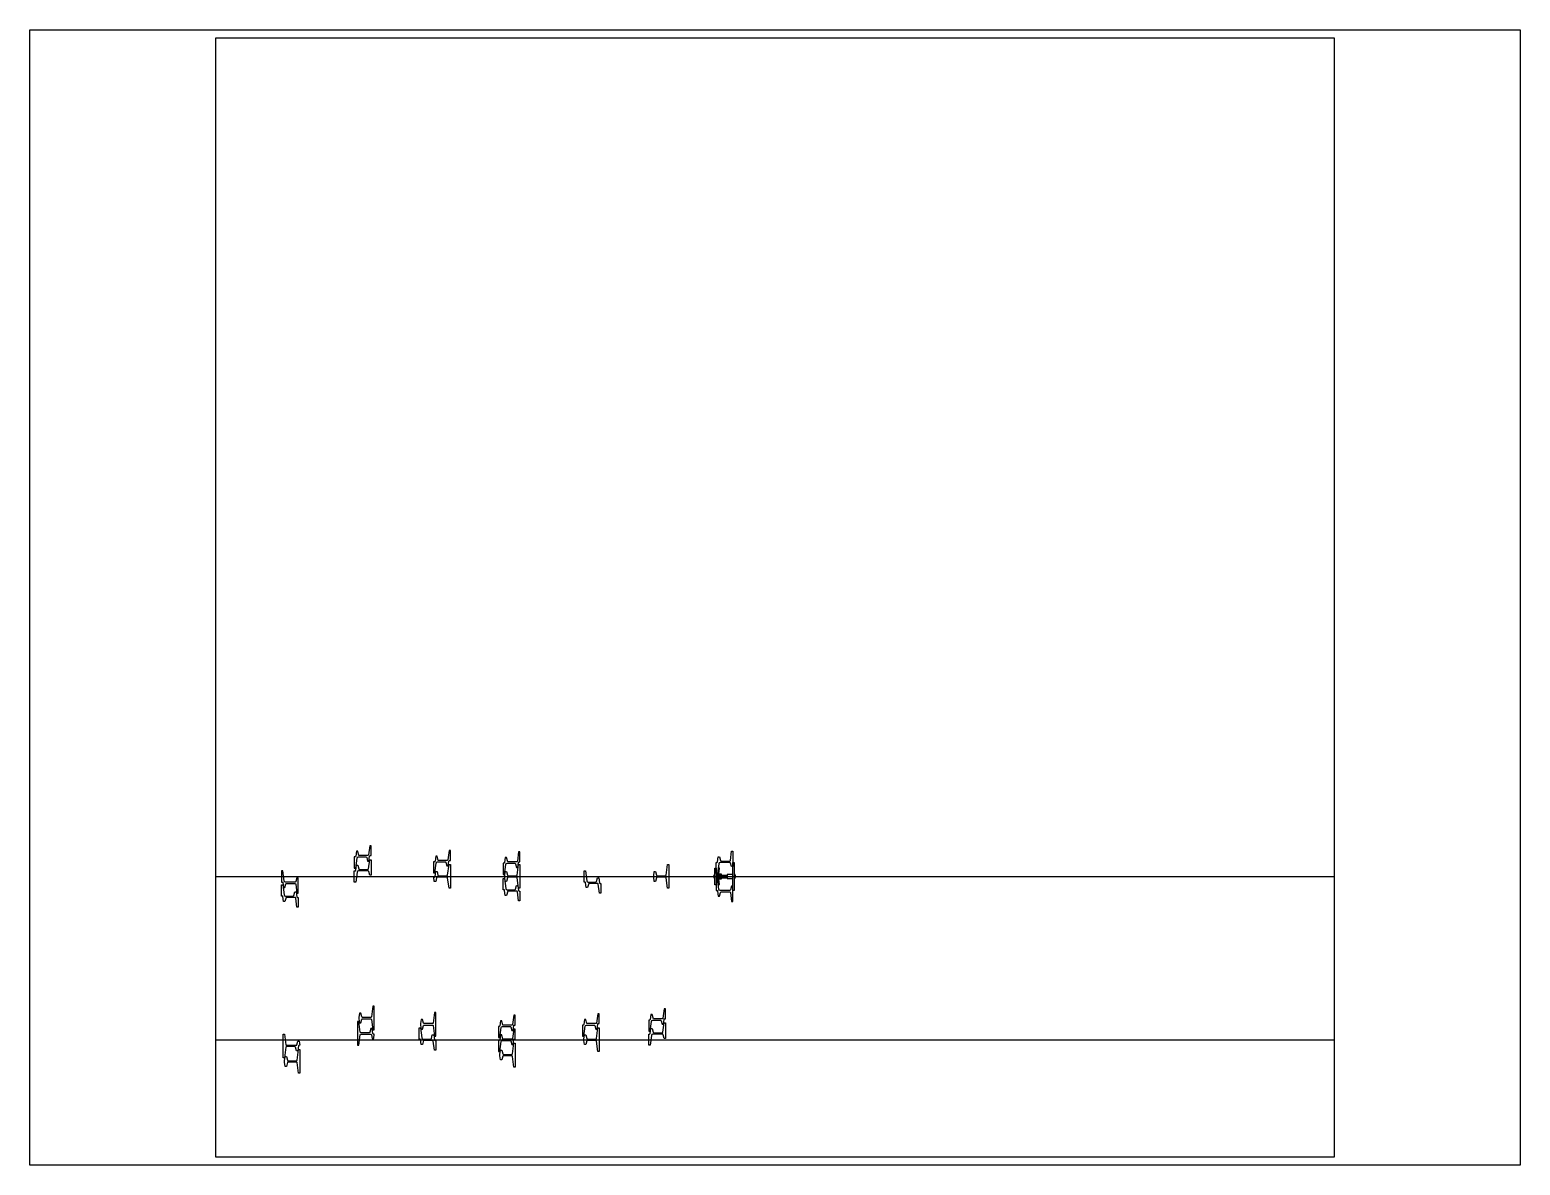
# Paper-space layout 'Layout1' of a CAD drawing. Header units: inches. Extents: x 1.05 to 9.45, y 0.8 to 7.2.
# The model-space entities are those that its viewports show. They can reach past a viewport. Long polylines and large blocks are cut down to what shows.
import ezdxf

# ---------------------------------------------------------------- set-up
doc = ezdxf.new("R2010")
doc.units = ezdxf.units.IN
doc.header["$MEASUREMENT"] = 0
doc.layers.add('FINE', color=70, linetype='Continuous')
doc.layers.add('MED', color=32, linetype='Continuous')

# ---------------------------------------------------------------- blocks, each defined once
blk = doc.blocks.new('AecDtl_8512B')
at = {"layer": 'MED'}
for points in [[(0.31, -0.62, 0.378242), (0.24, -0.68), (0.12, -1.62), (0, -1.62), (0, 0.5), (0.12, 0.5), (0.24, -0.45, 0.378242), (0.31, -0.5), (1.17, -0.5, 0.344151), (1.23, -0.45), (1.31, -0.12), (1.44, -0.12), (1.48, -0.5), (1.43, -0.5, 0.378242), (1.37, -0.55), (1.31, -1), (1.19, -1), (1.11, -0.67, 0.344151), (1.04, -0.62), (0.29, -0.62)], [(1.18, -1.88, 0.378242), (1.24, -1.82), (1.36, -0.88), (1.48, -0.88), (1.48, -3), (1.36, -3), (1.24, -2.05, 0.378242), (1.18, -2), (0.44, -2, 0.344151), (0.38, -2.05), (0.3, -2.38), (0.17, -2.38), (0.12, -2), (0.12, -1.88), (0.17, -1.5), (0.3, -1.5), (0.38, -1.83, 0.344151), (0.44, -1.88), (1.19, -1.88)]]:
    blk.add_lwpolyline(points, format="xyb", dxfattribs=at)
blk = doc.blocks.new('AecDtl_8512C')
at = {"layer": 'MED'}
for points in [[(1.18, 1.88, -0.378242), (1.24, 1.82), (1.36, 0.88), (1.48, 0.88), (1.48, 3), (1.36, 3), (1.24, 2.05, -0.378242), (1.18, 2), (0.44, 2, -0.344151), (0.38, 2.05), (0.3, 2.38), (0.17, 2.38), (0.12, 2), (0.12, 1.88), (0.17, 1.5), (0.3, 1.5), (0.38, 1.83, -0.344151), (0.44, 1.88), (1.19, 1.88)], [(0.31, 0.62, -0.378242), (0.24, 0.68), (0.12, 1.62), (0, 1.62), (0, -0.5), (0.12, -0.5), (0.24, 0.45, -0.378242), (0.31, 0.5), (1.17, 0.5, -0.344151), (1.23, 0.45), (1.31, 0.12), (1.44, 0.12), (1.48, 0.5), (1.43, 0.5, -0.378242), (1.37, 0.55), (1.31, 1), (1.19, 1), (1.11, 0.67, -0.344151), (1.04, 0.62), (0.29, 0.62)]]:
    blk.add_lwpolyline(points, format="xyb", dxfattribs=at)
blk = doc.blocks.new('AecDtl_8512D')
at = {"layer": 'MED'}
blk.add_lwpolyline([(1.19, 1.31, -0.378242), (1.26, 1.26), (1.38, 0.31), (1.5, 0.31), (1.5, 2.44), (1.38, 2.44), (1.26, 1.49, -0.378242), (1.19, 1.44), (0.46, 1.44, -0.344151), (0.39, 1.48), (0.31, 1.81), (0.19, 1.81), (0.14, 1.44), (0.14, 1.31), (0.19, 0.94), (0.31, 0.94), (0.39, 1.27, -0.344151), (0.46, 1.31), (1.21, 1.31)], format="xyb", dxfattribs=at)
blk.add_lwpolyline([(1.27, -0.12, 0.378242), (1.21, -0.06), (0.41, -0.06), (0.31, -0.44), (0.19, -0.44), (0.13, 0.01, 0.378242), (0.07, 0.06), (0, 0.06), (0, 1.06), (0.12, 1.06), (0.24, 0.17, 0.378242), (0.36, 0.06), (1.04, 0.06, 0.344151), (1.11, 0.11), (1.19, 0.44), (1.31, 0.44), (1.37, -0.01, 0.378242), (1.43, -0.06), (1.5, -0.06), (1.5, -0.94), (1.38, -0.94)], format="xyb", close=True, dxfattribs=at)
blk = doc.blocks.new('AecDtl_8512E')
at = {"layer": 'MED'}
for points in [[(1.27, 1.37, -0.378242), (1.21, 1.31), (0.41, 1.31), (0.31, 1.69), (0.19, 1.69), (0.13, 1.24, -0.378242), (0.07, 1.19), (0, 1.19), (0, 0.19), (0.12, 0.19), (0.24, 1.08, -0.378242), (0.36, 1.19), (1.04, 1.19, -0.344151), (1.11, 1.14), (1.19, 0.81), (1.31, 0.81), (1.37, 1.26, -0.378242), (1.43, 1.31), (1.5, 1.31), (1.5, 2.19), (1.38, 2.19)], [(1.27, 0.12, -0.378242), (1.21, 0.06), (0.41, 0.06), (0.31, 0.44), (0.19, 0.44), (0.13, -0.01, -0.378242), (0.07, -0.06), (0, -0.06), (0, -1.06), (0.12, -1.06), (0.24, -0.17, -0.378242), (0.36, -0.06), (1.04, -0.06, -0.344151), (1.11, -0.11), (1.19, -0.44), (1.31, -0.44), (1.37, 0.01, -0.378242), (1.43, 0.06), (1.5, 0.06), (1.5, 0.94), (1.38, 0.94)]]:
    blk.add_lwpolyline(points, format="xyb", close=True, dxfattribs=at)
blk.add_lwpolyline([(1.19, -1.31, 0.378242), (1.26, -1.26), (1.38, -0.31), (1.5, -0.31), (1.5, -2.44), (1.38, -2.44), (1.26, -1.49, 0.378242), (1.19, -1.44), (0.46, -1.44, 0.344151), (0.39, -1.48), (0.31, -1.81), (0.19, -1.81), (0.14, -1.44), (0.14, -1.31), (0.19, -0.94), (0.31, -0.94), (0.39, -1.27, 0.344151), (0.46, -1.31), (1.21, -1.31)], format="xyb", dxfattribs=at)
blk = doc.blocks.new('AecDtl_8512F')
at = {"layer": 'MED'}
blk.add_lwpolyline([(1.27, 1.49, -0.378242), (1.21, 1.44), (0.41, 1.44), (0.31, 1.81), (0.19, 1.81), (0.13, 1.37, -0.378242), (0.07, 1.31), (0, 1.31), (0, 0.31), (0.12, 0.31), (0.24, 1.2, -0.378242), (0.36, 1.31), (1.04, 1.31, -0.344151), (1.11, 1.27), (1.19, 0.94), (1.31, 0.94), (1.37, 1.38, -0.378242), (1.43, 1.44), (1.5, 1.44), (1.5, 2.31), (1.38, 2.31)], format="xyb", close=True, dxfattribs=at)
blk.add_lwpolyline([(1.19, 0.06, 0.378242), (1.26, 0.12), (1.38, 1.06), (1.5, 1.06), (1.5, -1.06), (1.38, -1.06), (1.26, -0.12, 0.378242), (1.19, -0.06), (0.46, -0.06, 0.344151), (0.39, -0.11), (0.31, -0.44), (0.19, -0.44), (0.14, -0.06), (0.14, 0.06), (0.19, 0.44), (0.31, 0.44), (0.39, 0.11, 0.344151), (0.46, 0.06), (1.21, 0.06)], format="xyb", dxfattribs=at)
blk = doc.blocks.new('AecDtl_8512G')
at = {"layer": 'MED'}
for points in [[(1.27, 1.93, -0.378242), (1.21, 1.88), (0.41, 1.88), (0.31, 2.25), (0.19, 2.25), (0.13, 1.8, -0.378242), (0.07, 1.75), (0, 1.75), (0, 0.75), (0.12, 0.75), (0.24, 1.64, -0.378242), (0.36, 1.75), (1.04, 1.75, -0.344151), (1.11, 1.7), (1.19, 1.38), (1.31, 1.38), (1.37, 1.82, -0.378242), (1.43, 1.88), (1.5, 1.88), (1.5, 2.75), (1.38, 2.75)], [(1.23, 0.5), (0.36, 0.5, 0.378242), (0.24, 0.39), (0.12, -0.5), (0, -0.5), (0, 0.5), (0.07, 0.5, 0.378242), (0.13, 0.55), (0.19, 1), (0.31, 1), (0.39, 0.67, 0.344151), (0.46, 0.62), (1.21, 0.62, 0.378242), (1.27, 0.68), (1.38, 1.5), (1.5, 1.5), (1.5, 0.12), (1.38, 0.12), (1.29, 0.45, 0.344151)]]:
    blk.add_lwpolyline(points, format="xyb", close=True, dxfattribs=at)
blk = doc.blocks.new('AecDtl_8511B')
at = {"layer": 'MED'}
for points in [[(1.23, -0.5), (0.36, -0.5, -0.378242), (0.24, -0.39), (0.12, 0.5), (0, 0.5), (0, -0.5), (0.07, -0.5, -0.378242), (0.13, -0.55), (0.19, -1), (0.31, -1), (0.39, -0.67, -0.344151), (0.46, -0.62), (1.21, -0.62, -0.378242), (1.27, -0.68), (1.38, -1.5), (1.5, -1.5), (1.5, -0.12), (1.38, -0.12), (1.29, -0.45, -0.344151)], [(1.27, -1.93, 0.378242), (1.21, -1.88), (0.41, -1.88), (0.31, -2.25), (0.19, -2.25), (0.13, -1.8, 0.378242), (0.07, -1.75), (0, -1.75), (0, -0.75), (0.12, -0.75), (0.24, -1.64, 0.378242), (0.36, -1.75), (1.04, -1.75, 0.344151), (1.11, -1.7), (1.19, -1.38), (1.31, -1.38), (1.37, -1.82, 0.378242), (1.43, -1.88), (1.5, -1.88), (1.5, -2.75), (1.38, -2.75)]]:
    blk.add_lwpolyline(points, format="xyb", close=True, dxfattribs=at)
blk = doc.blocks.new('AecDtl_8511C')
at = {"layer": 'MED'}
for points in [[(1.27, 1.93, -0.378242), (1.21, 1.88), (0.41, 1.88), (0.31, 2.25), (0.19, 2.25), (0.13, 1.8, -0.378242), (0.07, 1.75), (0, 1.75), (0, 0.75), (0.12, 0.75), (0.24, 1.64, -0.378242), (0.36, 1.75), (1.04, 1.75, -0.344151), (1.11, 1.7), (1.19, 1.38), (1.31, 1.38), (1.37, 1.82, -0.378242), (1.43, 1.88), (1.5, 1.88), (1.5, 2.75), (1.38, 2.75)], [(1.23, 0.5), (0.36, 0.5, 0.378242), (0.24, 0.39), (0.12, -0.5), (0, -0.5), (0, 0.5), (0.07, 0.5, 0.378242), (0.13, 0.55), (0.19, 1), (0.31, 1), (0.39, 0.67, 0.344151), (0.46, 0.62), (1.21, 0.62, 0.378242), (1.27, 0.68), (1.38, 1.5), (1.5, 1.5), (1.5, 0.12), (1.38, 0.12), (1.29, 0.45, 0.344151)]]:
    blk.add_lwpolyline(points, format="xyb", close=True, dxfattribs=at)
blk = doc.blocks.new('AecDtl_8511D')
at = {"layer": 'MED'}
blk.add_lwpolyline([(1.27, 1.49, -0.378242), (1.21, 1.44), (0.41, 1.44), (0.31, 1.81), (0.19, 1.81), (0.13, 1.37, -0.378242), (0.07, 1.31), (0, 1.31), (0, 0.31), (0.12, 0.31), (0.24, 1.2, -0.378242), (0.36, 1.31), (1.04, 1.31, -0.344151), (1.11, 1.27), (1.19, 0.94), (1.31, 0.94), (1.37, 1.38, -0.378242), (1.43, 1.44), (1.5, 1.44), (1.5, 2.31), (1.38, 2.31)], format="xyb", close=True, dxfattribs=at)
blk.add_lwpolyline([(1.19, 0.06, 0.378242), (1.26, 0.12), (1.38, 1.06), (1.5, 1.06), (1.5, -1.06), (1.38, -1.06), (1.26, -0.12, 0.378242), (1.19, -0.06), (0.33, -0.06, 0.344151), (0.27, -0.11), (0.19, -0.44), (0.06, -0.44), (0.02, -0.06), (0.07, -0.06, 0.378242), (0.13, -0.01), (0.19, 0.44), (0.31, 0.44), (0.39, 0.11, 0.344151), (0.46, 0.06), (1.21, 0.06)], format="xyb", dxfattribs=at)
blk = doc.blocks.new('AecDtl_8511E')
at = {"layer": 'MED'}
for points in [[(1.27, 1.37, -0.378242), (1.21, 1.31), (0.41, 1.31), (0.31, 1.69), (0.19, 1.69), (0.13, 1.24, -0.378242), (0.07, 1.19), (0, 1.19), (0, 0.19), (0.12, 0.19), (0.24, 1.08, -0.378242), (0.36, 1.19), (1.04, 1.19, -0.344151), (1.11, 1.14), (1.19, 0.81), (1.31, 0.81), (1.37, 1.26, -0.378242), (1.43, 1.31), (1.5, 1.31), (1.5, 2.19), (1.38, 2.19)], [(1.27, -1.37, 0.378242), (1.21, -1.31), (0.41, -1.31), (0.31, -1.69), (0.19, -1.69), (0.13, -1.24, 0.378242), (0.07, -1.19), (0, -1.19), (0, -0.19), (0.12, -0.19), (0.24, -1.08, 0.378242), (0.36, -1.19), (1.04, -1.19, 0.344151), (1.11, -1.14), (1.19, -0.81), (1.31, -0.81), (1.37, -1.26, 0.378242), (1.43, -1.31), (1.5, -1.31), (1.5, -2.19), (1.38, -2.19)]]:
    blk.add_lwpolyline(points, format="xyb", close=True, dxfattribs=at)
blk.add_lwpolyline([(1.19, 0.06, 0.378242), (1.26, 0.12), (1.38, 1.06), (1.5, 1.06), (1.5, -1.06), (1.38, -1.06), (1.26, -0.12, 0.378242), (1.19, -0.06), (0.46, -0.06, 0.344151), (0.39, -0.11), (0.31, -0.44), (0.19, -0.44), (0.14, -0.06), (0.14, 0.06), (0.19, 0.44), (0.31, 0.44), (0.39, 0.11, 0.344151), (0.46, 0.06), (1.21, 0.06)], format="xyb", dxfattribs=at)
blk = doc.blocks.new('AecDtl_8511F')
at = {"layer": 'MED'}
blk.add_lwpolyline([(1.27, -0.68, 0.378242), (1.21, -0.62), (0.41, -0.62), (0.31, -1), (0.19, -1), (0.13, -0.55, 0.378242), (0.07, -0.5), (0, -0.5), (0, 0.5), (0.12, 0.5), (0.24, -0.39, 0.378242), (0.36, -0.5), (1.04, -0.5, 0.344151), (1.11, -0.45), (1.19, -0.12), (1.31, -0.12), (1.37, -0.57, 0.378242), (1.43, -0.62), (1.5, -0.62), (1.5, -1.5), (1.38, -1.5)], format="xyb", close=True, dxfattribs=at)
blk = doc.blocks.new('AecDtl_8511G')
at = {"layer": 'MED'}
blk.add_lwpolyline([(1.05, 0.06, 0.378242), (1.12, 0.12), (1.23, 1.06), (1.36, 1.06), (1.36, -1.06), (1.23, -1.06), (1.12, -0.12, 0.378242), (1.05, -0.06), (0.31, -0.06, 0.344151), (0.25, -0.11), (0.17, -0.44), (0.05, -0.44), (0, -0.06), (0, 0.06), (0.05, 0.44), (0.17, 0.44), (0.25, 0.11, 0.344151), (0.31, 0.06), (1.07, 0.06)], format="xyb", dxfattribs=at)
blk = doc.blocks.new('AecDtl_8511H')
at = {"layer": 'FINE'}
for p, q in [((-1.62, -0.75), (-1.62, 0.75)), ((0, -1.25), (0, 1.25))]:
    blk.add_line(p, q, dxfattribs=at)
for points in [[(-1.62, 0.75), (-1.5, 0.75), (-1.5, -0.75), (-1.62, -0.75)], [(-1.5, 0.12), (-1.38, 0.12)], [(-1.25, 0.24), (-1.06, 0.24), (-1.06, -0.24), (-1.25, -0.24)], [(-1.25, 0.12), (-1.06, 0.12)], [(-1.06, 0.12), (-0.5, 0.12)], [(0, 0.19), (-0.5, 0.19), (-0.5, -0.19), (0, -0.19)], [(0, 1.25), (0.12, 1.25), (0.12, -1.25), (0, -1.25)], [(-1.5, -0.13), (-1.38, -0.13)], [(-1.25, -0.13), (-1.06, -0.13)], [(-1.06, -0.13), (-0.5, -0.13)]]:
    blk.add_lwpolyline(points, dxfattribs=at)
blk.add_lwpolyline([(-1.31, -0.75), (-1.19, -0.73), (-1.25, -0.24), (-1.25, 0.24), (-1.19, 0.73), (-1.31, 0.75), (-1.38, 0.25), (-1.38, -0.25)], close=True, dxfattribs=at)
for centre, radius, start, end in [((-1.59, 0), 0.16, 102.6804, 257.3196), ((-0.11, 0), 0.34, 312.7412, 47.2588)]:
    blk.add_arc(centre, radius, start, end, dxfattribs=at)
at = {"layer": 'MED'}
for points in [[(-0.27, 1.25), (-1.14, 1.25, 0.378242), (-1.26, 1.14), (-1.38, 0.25), (-1.5, 0.25), (-1.5, 1.25), (-1.43, 1.25, 0.378242), (-1.37, 1.3), (-1.31, 1.75), (-1.19, 1.75), (-1.11, 1.42, 0.344151), (-1.04, 1.38), (-0.29, 1.38, 0.378242), (-0.23, 1.43), (-0.13, 2.25), (0, 2.25), (0, 0.88), (-0.13, 0.88), (-0.21, 1.2, 0.344151)], [(-0.27, -1.25), (-1.14, -1.25, -0.378242), (-1.26, -1.14), (-1.38, -0.25), (-1.5, -0.25), (-1.5, -1.25), (-1.43, -1.25, -0.378242), (-1.37, -1.3), (-1.31, -1.75), (-1.19, -1.75), (-1.11, -1.42, -0.344151), (-1.04, -1.38), (-0.29, -1.38, -0.378242), (-0.23, -1.43), (-0.13, -2.25), (0, -2.25), (0, -0.88), (-0.13, -0.88), (-0.21, -1.2, -0.344151)]]:
    blk.add_lwpolyline(points, format="xyb", close=True, dxfattribs=at)

msp = doc.modelspace()

# ---------------------------------------------------------------- linework, layer by layer
for p, q in [((0, 25.07), (100, 25.07)), ((0, 10.48), (100, 10.48))]:
    msp.add_line(p, q)
msp.add_lwpolyline([(0, 0), (100, 0), (100, 100), (0, 100)], close=True)

# ---------------------------------------------------------------- block references
for name, p in [('AecDtl_8511C', (12.41, 25.07)), ('AecDtl_8511D', (19.49, 25.07)), ('AecDtl_8511E', (25.71, 25.07)), ('AecDtl_8511H', (46.24, 25.07)), ('AecDtl_8511B', (5.9, 25.07)), ('AecDtl_8511F', (32.94, 25.07)), ('AecDtl_8511G', (39.16, 25.07)), ('AecDtl_8512C', (12.7, 10.48)), ('AecDtl_8512D', (18.19, 10.48)), ('AecDtl_8512E', (25.28, 10.48)), ('AecDtl_8512F', (32.79, 10.48)), ('AecDtl_8512G', (38.72, 10.48)), ('AecDtl_8512B', (6.05, 10.48))]:
    msp.add_blockref(name, p)

psp = doc.layouts.get("Layout1")

# ---------------------------------------------------------------- linework, layer by layer
psp.add_lwpolyline([(1.05, 0.8), (1.05, 7.2), (9.45, 7.2), (9.45, 0.8)], close=True)

# ---------------------------------------------------------------- viewports
at = {"layer": '0'}
psp.add_viewport(center=(5.25, 4), size=(8.4, 6.4), view_center_point=(50, 50), view_height=101.466993, dxfattribs=at)

doc.saveas('drawing.dxf')
